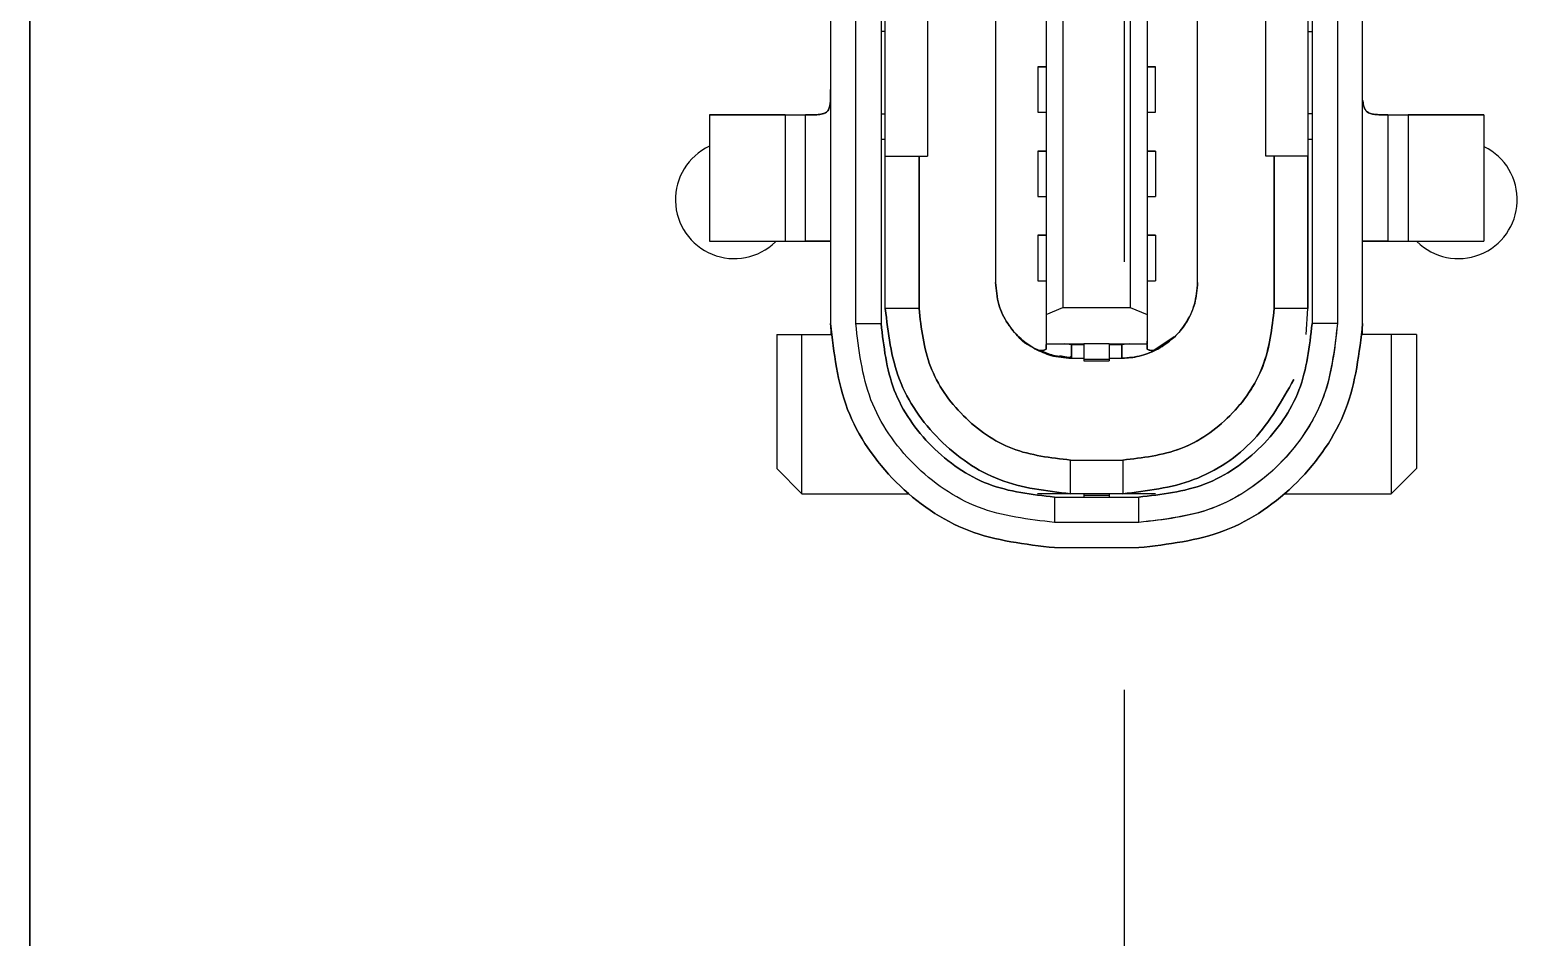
# Model space of a CAD drawing. Header units: millimetres. Extents: x -45 to 45, y -42.1 to 27.5.
# Drawn here: x -45 to -36.16, y -16.03 to -10.64 of the extents above; entities that cross this region are included whole.
import ezdxf

# ---------------------------------------------------------------- set-up
doc = ezdxf.new("R2010")
doc.units = ezdxf.units.MM
doc.linetypes.add('CENTERX2', pattern=[20.32, 12.7, -2.54, 2.54, -2.54])

msp = doc.modelspace()

# ---------------------------------------------------------------- linework, layer by layer
at = {"color": 7, "linetype": 'CENTERX2'}
msp.add_line((-38.5, 21), (-38.5, -21), dxfattribs=at)
at = {"color": 7, "linetype": 'Continuous', "lineweight": 25}
for p, q in [((-45, -17.5), (-45, 17.5)), ((-38.9633, -5.9542), (-38.9633, -12.5062)), ((-38.3633, -5.9542), (-38.3633, -12.5062)), ((-40.2433, -6.1062), (-40.2433, -12.3862)), ((-40.0933, -12.3862), (-40.0933, -6.1062)), ((-39.9433, -6.1062), (-39.9433, -12.3862)), ((-37.3833, -6.1062), (-37.3833, -12.3862)), ((-37.2333, -6.1062), (-37.2333, -12.3862)), ((-37.0833, -12.3862), (-37.0833, -6.1062)), ((-39.9183, -12.2962), (-39.9183, -6.1962)), ((-38.8633, -6.2012), (-38.8633, -12.2912)), ((-38.4633, -6.2012), (-38.4633, -12.2912)), ((-37.4083, -6.1962), (-37.4083, -12.2962)), ((-39.2633, -6.3512), (-39.2633, -12.1412)), ((-38.0633, -12.1412), (-38.0633, -6.3512)), ((-39.6683, -10.3912), (-39.6683, -11.3912)), ((-37.6583, -11.3912), (-37.6583, -10.3912)), ((-39.9183, -10.6512), (-39.9433, -10.6512)), ((-37.4083, -10.6512), (-37.3833, -10.6512)), ((-39.0133, -10.8612), (-39.0133, -11.1312)), ((-38.3133, -11.1312), (-38.3133, -10.8612)), ((-37.0833, -11.1462), (-37.0832, -11.0255)), ((-40.9633, -11.1462), (-40.9633, -11.8962)), ((-40.5133, -11.1462), (-40.3924, -11.1462)), ((-40.5133, -11.1462), (-40.5133, -11.8962)), ((-40.3933, -11.8962), (-40.3924, -11.1462)), ((-39.9433, -11.1412), (-39.9183, -11.1412)), ((-37.3833, -11.1412), (-37.4083, -11.1412)), ((-36.9333, -11.1462), (-36.9333, -11.8962)), ((-36.9333, -11.1462), (-36.8133, -11.1462)), ((-36.8133, -11.1462), (-36.8133, -11.8962)), ((-36.3633, -11.1462), (-36.3633, -11.8962)), ((-39.9433, -11.2912), (-39.9183, -11.2912)), ((-37.4083, -11.2912), (-37.3833, -11.2912)), ((-39.9186, -11.3912), (-39.6683, -11.3912)), ((-39.9186, -12.2962), (-39.9186, -11.3912)), ((-39.7186, -11.3912), (-39.7186, -12.2962)), ((-39.7183, -11.3912), (-39.7183, -12.2962)), ((-39.0133, -11.3612), (-39.0133, -11.6312)), ((-38.3133, -11.3612), (-38.3133, -11.6312)), ((-37.408, -11.3912), (-37.6583, -11.3912)), ((-37.6083, -12.2962), (-37.6083, -11.3912)), ((-37.608, -11.3912), (-37.608, -12.2962)), ((-37.408, -12.2962), (-37.408, -11.3912)), ((-40.5133, -11.8962), (-40.3933, -11.8962)), ((-39.0133, -11.8612), (-39.0133, -12.1312)), ((-38.3133, -11.8612), (-38.3133, -12.1312)), ((-36.9333, -11.8962), (-36.8133, -11.8962)), ((-39.7183, -12.2962), (-39.9186, -12.2962)), ((-38.9633, -12.3312), (-38.8633, -12.2912)), ((-38.8633, -12.2912), (-38.4633, -12.2912)), ((-38.4633, -12.2912), (-38.3633, -12.3312)), ((-37.408, -12.2962), (-37.6083, -12.2962)), ((-37.4192, -12.4512), (-37.4083, -12.2962)), ((-40.5633, -12.4512), (-40.2417, -12.4512)), ((-40.5633, -12.4512), (-40.5633, -13.2462)), ((-40.4133, -13.3962), (-40.4133, -12.4512)), ((-40.2432, -12.3882), (-40.2417, -12.4512)), ((-40.0933, -12.3862), (-39.9433, -12.3862)), ((-37.2333, -12.3862), (-37.3833, -12.3862)), ((-37.0849, -12.4512), (-37.0833, -12.3862)), ((-36.7633, -12.4512), (-37.0849, -12.4512)), ((-36.9133, -12.4512), (-36.9133, -13.3962)), ((-36.7633, -12.4512), (-36.7633, -13.2462)), ((-38.9633, -12.5062), (-38.7383, -12.5062)), ((-38.9633, -12.5381), (-38.9633, -12.5095)), ((-38.8133, -12.5128), (-38.8566, -12.5062)), ((-38.7383, -12.5128), (-38.8133, -12.5128)), ((-38.7383, -12.5064), (-38.7383, -12.6062)), ((-38.5883, -12.5065), (-38.7383, -12.5065)), ((-38.5883, -12.5062), (-38.3633, -12.5062)), ((-38.5883, -12.5063), (-38.5883, -12.6062)), ((-38.5132, -12.5128), (-38.5883, -12.5128)), ((-38.4691, -12.5062), (-38.5132, -12.5128)), ((-38.3633, -12.5095), (-38.3633, -12.5381)), ((-38.203, -12.4646), (-38.3299, -12.549)), ((-38.8133, -12.5912), (-38.8813, -12.5775)), ((-38.8267, -12.5894), (-38.8158, -12.581)), ((-38.8172, -12.5824), (-38.8247, -12.5897)), ((-38.8133, -12.5857), (-38.8133, -12.5912)), ((-38.8133, -12.5912), (-38.7383, -12.5912)), ((-38.5883, -12.599), (-38.7383, -12.599)), ((-38.7383, -12.6062), (-38.5883, -12.6062)), ((-38.5883, -12.5912), (-38.5133, -12.5912)), ((-40.5633, -13.2462), (-40.4133, -13.3962)), ((-38.8183, -13.3965), (-38.8183, -13.1962)), ((-38.8183, -13.1962), (-38.5083, -13.1962)), ((-38.8183, -13.1965), (-38.5083, -13.1965)), ((-38.5083, -13.1962), (-38.5083, -13.3965)), ((-36.9133, -13.3962), (-36.7633, -13.2462)), ((-40.4133, -13.3962), (-39.7786, -13.3962)), ((-38.3127, -13.3962), (-39.0138, -13.3962)), ((-38.9133, -13.4162), (-38.9133, -13.5662)), ((-38.9133, -13.4162), (-38.4133, -13.4162)), ((-38.5083, -13.3965), (-38.8183, -13.3965)), ((-38.7383, -13.3962), (-38.7383, -13.4162)), ((-38.7383, -13.4051), (-38.5883, -13.4051)), ((-38.5883, -13.3962), (-38.5883, -13.4162)), ((-38.4133, -13.5662), (-38.4133, -13.4162)), ((-37.5479, -13.3962), (-36.9133, -13.3962)), ((-38.4133, -13.5662), (-38.9133, -13.5662)), ((-38.9133, -13.7162), (-38.4133, -13.7162))]:
    msp.add_line(p, q, dxfattribs=at)
at = {"color": 7, "linetype": 'Continuous'}
msp.add_line((-45, 16.5), (-45, -16.5), dxfattribs=at)
at = {"color": 7, "linetype": 'Continuous', "lineweight": 25}
for centre, start, end in [((-40.815, -11.65), 115.10148, 314.25959), ((-36.515, -11.65), 225.32825, 63.86987)]:
    msp.add_arc(centre, 0.35, start, end, dxfattribs=at)
for points in [[(-39.0133, -10.8612), (-39.011, -10.8612), (-39.0065, -10.8612), (-38.9777, -10.8612), (-38.9633, -10.8612)], [(-38.9633, -10.8612), (-38.9777, -10.8612), (-39.0065, -10.8612), (-39.011, -10.8612), (-39.0133, -10.8612)], [(-39.0133, -10.8612), (-39.0112, -10.8612), (-39.007, -10.8612), (-38.9779, -10.8612), (-38.9633, -10.8612)], [(-38.3633, -10.8612), (-38.3489, -10.8612), (-38.32, -10.8612), (-38.3155, -10.8612), (-38.3133, -10.8612)], [(-38.3633, -10.8612), (-38.3487, -10.8612), (-38.3195, -10.8612), (-38.3154, -10.8612), (-38.3133, -10.8612)], [(-38.3133, -10.8612), (-38.3155, -10.8612), (-38.32, -10.8612), (-38.3489, -10.8612), (-38.3633, -10.8612)], [(-39.0133, -11.1312), (-39.011, -11.1312), (-39.0065, -11.1312), (-38.9777, -11.1312), (-38.9633, -11.1312)], [(-39.0133, -11.1312), (-39.011, -11.1312), (-39.0065, -11.1312), (-38.9777, -11.1312), (-38.9633, -11.1312)], [(-39.0133, -11.1312), (-39.0112, -11.1312), (-39.007, -11.1312), (-38.9779, -11.1312), (-38.9633, -11.1312)], [(-38.3633, -11.1312), (-38.3489, -11.1312), (-38.32, -11.1312), (-38.3155, -11.1312), (-38.3133, -11.1312)], [(-38.3633, -11.1312), (-38.3489, -11.1312), (-38.32, -11.1312), (-38.3155, -11.1312), (-38.3133, -11.1312)], [(-38.3633, -11.1312), (-38.3487, -11.1312), (-38.3195, -11.1312), (-38.3154, -11.1312), (-38.3133, -11.1312)], [(-40.9633, -11.1462), (-40.9565, -11.1462), (-40.943, -11.1462), (-40.8389, -11.1462), (-40.6902, -11.1462), (-40.5722, -11.1462), (-40.5133, -11.1462)], [(-40.5133, -11.1462), (-40.5722, -11.1462), (-40.6902, -11.1462), (-40.8389, -11.1462), (-40.943, -11.1462), (-40.9565, -11.1462), (-40.9633, -11.1462)], [(-36.8133, -11.1462), (-36.7543, -11.1462), (-36.6364, -11.1462), (-36.4876, -11.1462), (-36.3836, -11.1462), (-36.37, -11.1462), (-36.3633, -11.1462)], [(-36.3633, -11.1462), (-36.37, -11.1462), (-36.3836, -11.1462), (-36.4876, -11.1462), (-36.6364, -11.1462), (-36.7543, -11.1462), (-36.8133, -11.1462)], [(-39.0133, -11.3612), (-39.011, -11.3612), (-39.0065, -11.3612), (-38.9777, -11.3612), (-38.9633, -11.3612)], [(-38.9633, -11.3612), (-38.9777, -11.3612), (-39.0065, -11.3612), (-39.011, -11.3612), (-39.0133, -11.3612)], [(-39.0133, -11.3612), (-39.0112, -11.3612), (-39.007, -11.3612), (-38.9779, -11.3612), (-38.9633, -11.3612)], [(-38.3633, -11.3612), (-38.3489, -11.3612), (-38.32, -11.3612), (-38.3155, -11.3612), (-38.3133, -11.3612)], [(-38.3133, -11.3612), (-38.3155, -11.3612), (-38.32, -11.3612), (-38.3489, -11.3612), (-38.3633, -11.3612)], [(-38.3633, -11.3612), (-38.3487, -11.3612), (-38.3195, -11.3612), (-38.3154, -11.3612), (-38.3133, -11.3612)], [(-39.0133, -11.6312), (-39.011, -11.6312), (-39.0065, -11.6312), (-38.9777, -11.6312), (-38.9633, -11.6312)], [(-39.0133, -11.6312), (-39.011, -11.6312), (-39.0065, -11.6312), (-38.9777, -11.6312), (-38.9633, -11.6312)], [(-39.0133, -11.6312), (-39.0112, -11.6312), (-39.007, -11.6312), (-38.9779, -11.6312), (-38.9633, -11.6312)], [(-38.3633, -11.6312), (-38.3489, -11.6312), (-38.32, -11.6312), (-38.3155, -11.6312), (-38.3133, -11.6312)], [(-38.3633, -11.6312), (-38.3489, -11.6312), (-38.32, -11.6312), (-38.3155, -11.6312), (-38.3133, -11.6312)], [(-38.3633, -11.6312), (-38.3487, -11.6312), (-38.3195, -11.6312), (-38.3154, -11.6312), (-38.3133, -11.6312)], [(-40.9633, -11.8962), (-40.9565, -11.8962), (-40.943, -11.8962), (-40.8389, -11.8962), (-40.6902, -11.8962), (-40.5722, -11.8962), (-40.5133, -11.8962)], [(-40.9633, -11.8962), (-40.9565, -11.8962), (-40.943, -11.8962), (-40.8389, -11.8962), (-40.6902, -11.8962), (-40.5722, -11.8962), (-40.5133, -11.8962)], [(-40.9633, -11.8962), (-40.9563, -11.8962), (-40.9423, -11.8962), (-40.8392, -11.8962), (-40.6899, -11.8962), (-40.5721, -11.8962), (-40.5133, -11.8962)], [(-40.3933, -11.8962), (-40.3736, -11.8962), (-40.3343, -11.8962), (-40.2847, -11.8962), (-40.25, -11.8962), (-40.2455, -11.8962), (-40.2433, -11.8962)], [(-40.2433, -11.8962), (-40.2455, -11.8962), (-40.25, -11.8962), (-40.2847, -11.8962), (-40.3343, -11.8962), (-40.3736, -11.8962), (-40.3933, -11.8962)], [(-39.0133, -11.8612), (-39.011, -11.8612), (-39.0065, -11.8612), (-38.9777, -11.8612), (-38.9633, -11.8612)], [(-38.9633, -11.8612), (-38.9777, -11.8612), (-39.0065, -11.8612), (-39.011, -11.8612), (-39.0133, -11.8612)], [(-39.0133, -11.8612), (-39.0112, -11.8612), (-39.007, -11.8612), (-38.9779, -11.8612), (-38.9633, -11.8612)], [(-38.3633, -11.8612), (-38.3489, -11.8612), (-38.32, -11.8612), (-38.3155, -11.8612), (-38.3133, -11.8612)], [(-38.3133, -11.8612), (-38.3155, -11.8612), (-38.32, -11.8612), (-38.3489, -11.8612), (-38.3633, -11.8612)], [(-38.3633, -11.8612), (-38.3487, -11.8612), (-38.3195, -11.8612), (-38.3154, -11.8612), (-38.3133, -11.8612)], [(-37.0833, -11.8962), (-37.081, -11.8962), (-37.0765, -11.8962), (-37.0418, -11.8962), (-36.9922, -11.8962), (-36.9529, -11.8962), (-36.9333, -11.8962)], [(-36.9333, -11.8962), (-36.9529, -11.8962), (-36.9922, -11.8962), (-37.0418, -11.8962), (-37.0765, -11.8962), (-37.081, -11.8962), (-37.0833, -11.8962)], [(-36.8133, -11.8962), (-36.7543, -11.8962), (-36.6364, -11.8962), (-36.4876, -11.8962), (-36.3836, -11.8962), (-36.37, -11.8962), (-36.3633, -11.8962)], [(-36.8133, -11.8962), (-36.7544, -11.8962), (-36.6367, -11.8962), (-36.4874, -11.8962), (-36.3842, -11.8962), (-36.3703, -11.8962), (-36.3633, -11.8962)], [(-36.8133, -11.8962), (-36.7543, -11.8962), (-36.6364, -11.8962), (-36.4876, -11.8962), (-36.3836, -11.8962), (-36.37, -11.8962), (-36.3633, -11.8962)], [(-39.0133, -12.1312), (-39.011, -12.1312), (-39.0065, -12.1312), (-38.9777, -12.1312), (-38.9633, -12.1312)], [(-39.0133, -12.1312), (-39.011, -12.1312), (-39.0065, -12.1312), (-38.9777, -12.1312), (-38.9633, -12.1312)], [(-39.0133, -12.1312), (-39.0112, -12.1312), (-39.007, -12.1312), (-38.9779, -12.1312), (-38.9633, -12.1312)], [(-38.3633, -12.1312), (-38.3489, -12.1312), (-38.32, -12.1312), (-38.3155, -12.1312), (-38.3133, -12.1312)], [(-38.3633, -12.1312), (-38.3489, -12.1312), (-38.32, -12.1312), (-38.3155, -12.1312), (-38.3133, -12.1312)], [(-38.3633, -12.1312), (-38.3487, -12.1312), (-38.3195, -12.1312), (-38.3154, -12.1312), (-38.3133, -12.1312)], [(-39.9183, -12.2962), (-39.9017, -12.4403), (-39.8687, -12.7286), (-39.6143, -13.0922), (-39.2507, -13.3466), (-38.9624, -13.3796), (-38.8183, -13.3962)], [(-39.9183, -12.2962), (-39.9017, -12.4403), (-39.8687, -12.7286), (-39.6143, -13.0922), (-39.2507, -13.3466), (-38.9624, -13.3796), (-38.8183, -13.3962)], [(-38.8183, -13.3962), (-38.9624, -13.3796), (-39.2507, -13.3466), (-39.6143, -13.0922), (-39.8687, -12.7286), (-39.9017, -12.4403), (-39.9183, -12.2962)], [(-38.8183, -13.1962), (-38.9362, -13.1826), (-39.1721, -13.1556), (-39.4696, -12.9475), (-39.6777, -12.65), (-39.7047, -12.4141), (-39.7183, -12.2962)], [(-39.7183, -12.2962), (-39.7047, -12.4141), (-39.6777, -12.65), (-39.4696, -12.9475), (-39.1721, -13.1556), (-38.9362, -13.1826), (-38.8183, -13.1962)], [(-39.7183, -12.2962), (-39.7047, -12.4141), (-39.6777, -12.65), (-39.4696, -12.9475), (-39.1721, -13.1556), (-38.9362, -13.1826), (-38.8183, -13.1962)], [(-38.5083, -13.1962), (-38.3903, -13.1826), (-38.1545, -13.1556), (-37.857, -12.9475), (-37.6489, -12.65), (-37.6218, -12.4141), (-37.6083, -12.2962)], [(-37.6083, -12.2962), (-37.6218, -12.4141), (-37.6489, -12.65), (-37.857, -12.9475), (-38.1545, -13.1556), (-38.3903, -13.1826), (-38.5083, -13.1962)], [(-38.5083, -13.1962), (-38.3905, -13.1822), (-38.1551, -13.1542), (-37.8565, -12.9479), (-37.6502, -12.6493), (-37.6222, -12.4139), (-37.6083, -12.2962)], [(-38.9133, -13.7162), (-39.0876, -13.6962), (-39.4361, -13.6562), (-39.8757, -13.3486), (-40.1833, -12.909), (-40.2233, -12.5604), (-40.2433, -12.3862)], [(-38.9133, -13.7162), (-39.0876, -13.6962), (-39.4361, -13.6562), (-39.8757, -13.3486), (-40.1833, -12.909), (-40.2233, -12.5604), (-40.2433, -12.3862)], [(-38.9133, -13.5662), (-39.0679, -13.5484), (-39.3771, -13.513), (-39.7672, -13.2401), (-40.0401, -12.85), (-40.0755, -12.5408), (-40.0933, -12.3862)], [(-38.9133, -13.5662), (-39.0679, -13.5484), (-39.3771, -13.513), (-39.7672, -13.2401), (-40.0401, -12.85), (-40.0755, -12.5408), (-40.0933, -12.3862)], [(-38.9133, -13.5662), (-39.0679, -13.5484), (-39.3771, -13.513), (-39.7672, -13.2401), (-40.0401, -12.85), (-40.0755, -12.5408), (-40.0933, -12.3862)], [(-38.9133, -13.4162), (-39.0482, -13.4007), (-39.3182, -13.3697), (-39.6586, -13.1315), (-39.8968, -12.7911), (-39.9278, -12.5211), (-39.9433, -12.3862)], [(-39.9433, -12.3862), (-39.9278, -12.5211), (-39.8968, -12.7911), (-39.6586, -13.1315), (-39.3182, -13.3697), (-39.0482, -13.4007), (-38.9133, -13.4162)], [(-38.9133, -13.4162), (-39.0482, -13.4007), (-39.3182, -13.3697), (-39.6586, -13.1315), (-39.8968, -12.7911), (-39.9278, -12.5211), (-39.9433, -12.3862)], [(-37.0833, -12.3862), (-37.1033, -12.5604), (-37.1432, -12.909), (-37.4508, -13.3486), (-37.8904, -13.6562), (-38.239, -13.6962), (-38.4133, -13.7162)], [(-37.2333, -12.3862), (-37.251, -12.5408), (-37.2865, -12.85), (-37.5594, -13.2401), (-37.9494, -13.513), (-38.2586, -13.5484), (-38.4133, -13.5662)], [(-37.3833, -12.3862), (-37.3988, -12.5211), (-37.4297, -12.7911), (-37.6679, -13.1315), (-38.0084, -13.3697), (-38.2783, -13.4007), (-38.4133, -13.4162)], [(-37.3833, -12.3862), (-37.3988, -12.5211), (-37.4297, -12.7911), (-37.6679, -13.1315), (-38.0084, -13.3697), (-38.2783, -13.4007), (-38.4133, -13.4162)], [(-37.0833, -12.3862), (-37.1033, -12.5604), (-37.1432, -12.909), (-37.4508, -13.3486), (-37.8904, -13.6562), (-38.239, -13.6962), (-38.4133, -13.7162)], [(-38.4133, -13.4162), (-38.2783, -13.4007), (-38.0084, -13.3697), (-37.6679, -13.1315), (-37.4297, -12.7911), (-37.3988, -12.5211), (-37.3833, -12.3862)], [(-37.2333, -12.3862), (-37.251, -12.5408), (-37.2865, -12.85), (-37.5594, -13.2401), (-37.9494, -13.513), (-38.2586, -13.5484), (-38.4133, -13.5662)], [(-38.8133, -12.5128), (-38.8133, -12.5236), (-38.8133, -12.5451), (-38.8133, -12.5705), (-38.8133, -12.5878), (-38.8133, -12.5901), (-38.8133, -12.5912)], [(-38.5133, -12.5912), (-38.5133, -12.5901), (-38.5133, -12.5878), (-38.5133, -12.5705), (-38.5133, -12.5451), (-38.5133, -12.5236), (-38.5132, -12.5128)], [(-38.5133, -12.5912), (-38.5133, -12.5901), (-38.5133, -12.5878), (-38.5133, -12.5705), (-38.5133, -12.5451), (-38.5133, -12.5236), (-38.5132, -12.5128)], [(-38.5083, -13.3962), (-38.3649, -13.3794), (-38.0781, -13.3458), (-37.7031, -13.0952), (-37.5624, -12.8432), (-37.492, -12.7171)], [(-37.492, -12.7171), (-37.5624, -12.8432), (-37.7031, -13.0952), (-38.0781, -13.3458), (-38.3649, -13.3794), (-38.5083, -13.3962)], [(-38.5083, -13.3962), (-38.3649, -13.3794), (-38.0781, -13.3458), (-37.7031, -13.0952), (-37.5624, -12.8432), (-37.492, -12.7171)]]:
    msp.add_open_spline(points, degree=3, dxfattribs=at)
for points, knots in [([(-40.3924, -11.1462), (-40.3777, -11.1462), (-40.3514, -11.1462), (-40.3146, -11.1453), (-40.2854, -11.1403), (-40.262, -11.128), (-40.2494, -11.1054), (-40.2444, -11.0771), (-40.2435, -11.0397), (-40.2433, -11.0132), (-40.2433, -10.9962)], [0, 0, 0, 0, 0.138767, 0.247661, 0.375398, 0.499748, 0.612278, 0.751615, 0.839605, 1, 1, 1, 1]), ([(-40.2433, -10.9962), (-40.2433, -11.0132), (-40.2435, -11.0397), (-40.2444, -11.0771), (-40.2494, -11.1054), (-40.262, -11.128), (-40.2854, -11.1403), (-40.3146, -11.1453), (-40.3514, -11.1462), (-40.3777, -11.1462), (-40.3924, -11.1462)], [0, 0, 0, 0, 0.160395, 0.2483854, 0.3877221, 0.5002516, 0.6246018, 0.7523389, 0.8612334, 1, 1, 1, 1]), ([(-40.3924, -11.1462), (-40.3753, -11.1462), (-40.3488, -11.1461), (-40.3117, -11.1451), (-40.2837, -11.1392), (-40.2617, -11.1274), (-40.2496, -11.1064), (-40.2445, -11.0758), (-40.2432, -11.0383), (-40.2433, -11.0104), (-40.2433, -10.9962)], [0, 0, 0, 0, 0.161623, 0.248941, 0.386468, 0.500637, 0.615647, 0.735301, 0.864461, 1, 1, 1, 1]), ([(-37.0821, -11.0613), (-37.0814, -11.0697), (-37.08, -11.0876), (-37.0727, -11.1095), (-37.0593, -11.1261), (-37.0396, -11.1369), (-37.0141, -11.143), (-36.9784, -11.1457), (-36.9498, -11.146), (-36.9333, -11.1462)], [0, 0, 0, 0, 0.118609, 0.254593, 0.398338, 0.519833, 0.653219, 0.799585, 1, 1, 1, 1]), ([(-37.0816, -11.063), (-37.0815, -11.0645), (-37.081, -11.0771), (-37.0775, -11.0959), (-37.0685, -11.1173), (-37.0535, -11.1323), (-37.0323, -11.1413), (-37.004, -11.1452), (-36.9704, -11.1462), (-36.946, -11.1462), (-36.9333, -11.1462)], [0, 0, 0, 0, 0.018877, 0.162381, 0.292929, 0.415546, 0.559534, 0.699526, 0.843805, 1, 1, 1, 1]), ([(-36.9333, -11.1462), (-36.946, -11.1462), (-36.9704, -11.1462), (-37.004, -11.1452), (-37.0323, -11.1413), (-37.0535, -11.1323), (-37.0685, -11.1173), (-37.0775, -11.0959), (-37.081, -11.0773), (-37.0815, -11.0649), (-37.0816, -11.0637)], [0, 0, 0, 0, 0.156647, 0.301344, 0.441741, 0.586145, 0.709117, 0.840044, 0.983963, 1, 1, 1, 1]), ([(-40.9633, -11.1462), (-40.9563, -11.1462), (-40.9423, -11.1462), (-40.8393, -11.1462), (-40.7145, -11.1462), (-40.602, -11.1462), (-40.543, -11.1462), (-40.5133, -11.1462)], [0, 0, 0, 0, 0.249672, 0.499344, 0.749016, 0.87332, 1, 1, 1, 1]), ([(-36.8133, -11.1462), (-36.755, -11.1462), (-36.6371, -11.1462), (-36.5121, -11.1462), (-36.4355, -11.1462), (-36.3788, -11.1462), (-36.3693, -11.1462), (-36.3633, -11.1462)], [0, 0, 0, 0, 0.2466626, 0.499464, 0.6240735, 0.7602908, 1, 1, 1, 1]), ([(-40.3933, -11.8962), (-40.3737, -11.8962), (-40.3343, -11.8962), (-40.2928, -11.8962), (-40.2674, -11.8962), (-40.248, -11.8962), (-40.2452, -11.8962), (-40.2433, -11.8962)], [0, 0, 0, 0, 0.248075, 0.499109, 0.626194, 0.748741, 1, 1, 1, 1]), ([(-37.0833, -11.8962), (-37.0812, -11.8962), (-37.0771, -11.8962), (-37.0416, -11.8962), (-36.9926, -11.8962), (-36.9531, -11.8962), (-36.9333, -11.8962)], [0, 0, 0, 0, 0.249133, 0.499864, 0.749141, 1, 1, 1, 1]), ([(-39.2633, -12.1412), (-39.2594, -12.1858), (-39.2518, -12.2754), (-39.1944, -12.3888), (-39.1198, -12.4784), (-39.0599, -12.5165), (-39.0299, -12.5356)], [0, 0, 0, 0, 0.249682, 0.500115, 0.749962, 1, 1, 1, 1]), ([(-39.0299, -12.5356), (-39.062, -12.515), (-39.1216, -12.4766), (-39.1958, -12.3865), (-39.2517, -12.2742), (-39.2594, -12.1856), (-39.2633, -12.1412)], [0, 0, 0, 0, 0.269664, 0.500688, 0.749429, 1, 1, 1, 1]), ([(-39.2633, -12.1412), (-39.2594, -12.1858), (-39.2518, -12.2754), (-39.1944, -12.3888), (-39.1198, -12.4784), (-39.0599, -12.5165), (-39.0299, -12.5356)], [0, 0, 0, 0, 0.249682, 0.500115, 0.749962, 1, 1, 1, 1]), ([(-38.2966, -12.5356), (-38.2668, -12.5161), (-38.2071, -12.4771), (-38.1315, -12.3889), (-38.0751, -12.2748), (-38.0672, -12.1857), (-38.0633, -12.1412)], [0, 0, 0, 0, 0.250851, 0.50104, 0.750824, 1, 1, 1, 1]), ([(-38.0633, -12.1412), (-38.0668, -12.1837), (-38.0743, -12.2723), (-38.1291, -12.384), (-38.2039, -12.4758), (-38.2638, -12.5144), (-38.2966, -12.5356)], [0, 0, 0, 0, 0.23928, 0.498327, 0.724896, 1, 1, 1, 1]), ([(-38.2966, -12.5356), (-38.2668, -12.5161), (-38.2071, -12.4771), (-38.1315, -12.3889), (-38.0751, -12.2748), (-38.0672, -12.1857), (-38.0633, -12.1412)], [0, 0, 0, 0, 0.250851, 0.50104, 0.750824, 1, 1, 1, 1]), ([(-40.2433, -12.3862), (-40.2233, -12.5604), (-40.1833, -12.909), (-39.8757, -13.3486), (-39.4361, -13.6562), (-39.0876, -13.6962), (-38.9133, -13.7162)], [0, 0, 0, 0, 0.25, 0.5, 0.75, 1, 1, 1, 1]), ([(-38.9966, -12.549), (-39.0487, -12.5262), (-39.1039, -12.5021), (-39.1351, -12.4539), (-39.1369, -12.4512)], [0, 0, 0, 0, 0.942681, 1, 1, 1, 1]), ([(-38.4133, -13.7162), (-38.239, -13.6962), (-37.8904, -13.6562), (-37.4508, -13.3486), (-37.1432, -12.909), (-37.1033, -12.5604), (-37.0833, -12.3862)], [0, 0, 0, 0, 0.25, 0.5, 0.75, 1, 1, 1, 1]), ([(-37.2333, -12.3862), (-37.2491, -12.5346), (-37.2735, -12.7634), (-37.4203, -13.0384), (-37.5725, -13.226), (-37.7605, -13.3787), (-38.0354, -13.5258), (-38.2649, -13.5503), (-38.4133, -13.5662)], [0, 0, 0, 0, 0.239444, 0.36919, 0.5, 0.629698, 0.760556, 1, 1, 1, 1]), ([(-39.0299, -12.5356), (-39.0185, -12.5404), (-39.0019, -12.5475), (-38.9789, -12.5453), (-38.9685, -12.5405), (-38.9633, -12.5381)], [0, 0, 0, 0, 0.518468, 0.759029, 1, 1, 1, 1]), ([(-38.8133, -12.5912), (-38.8529, -12.5885), (-38.9288, -12.5834), (-38.9972, -12.551), (-39.0299, -12.5356)], [0, 0, 0, 0, 0.522247, 1, 1, 1, 1]), ([(-38.8133, -12.5912), (-38.8529, -12.5885), (-38.9288, -12.5834), (-38.9972, -12.551), (-39.0299, -12.5356)], [0, 0, 0, 0, 0.522247, 1, 1, 1, 1]), ([(-38.9633, -12.5381), (-38.9721, -12.5418), (-38.987, -12.548), (-39.0102, -12.5448), (-39.0232, -12.5387), (-39.0299, -12.5356)], [0, 0, 0, 0, 0.410486, 0.698209, 1, 1, 1, 1]), ([(-39.0299, -12.5356), (-38.9986, -12.5505), (-38.9304, -12.583), (-38.8544, -12.5883), (-38.8133, -12.5912)], [0, 0, 0, 0, 0.459022, 1, 1, 1, 1]), ([(-39.0299, -12.5356), (-39.0185, -12.5404), (-39.0019, -12.5475), (-38.9789, -12.5453), (-38.9685, -12.5405), (-38.9633, -12.5381)], [0, 0, 0, 0, 0.518468, 0.759029, 1, 1, 1, 1]), ([(-39.0012, -12.543), (-38.9752, -12.5542), (-38.9155, -12.58), (-38.8502, -12.5837), (-38.8133, -12.5858)], [0, 0, 0, 0, 0.434656, 1, 1, 1, 1]), ([(-38.9996, -12.5436), (-38.9742, -12.5545), (-38.9149, -12.5801), (-38.8502, -12.5837), (-38.8133, -12.5858)], [0, 0, 0, 0, 0.42972, 1, 1, 1, 1]), ([(-38.9633, -12.4897), (-38.9633, -12.4987), (-38.9635, -12.5168), (-38.9633, -12.531), (-38.9633, -12.5381)], [0, 0, 0, 0, 0.498653, 1, 1, 1, 1]), ([(-38.9633, -12.509), (-38.9633, -12.5115), (-38.9633, -12.5226), (-38.9633, -12.5313), (-38.9633, -12.5381)], [0, 0, 0, 0, 0.217772, 1, 1, 1, 1]), ([(-38.9633, -12.509), (-38.9633, -12.5115), (-38.9633, -12.5226), (-38.9633, -12.5313), (-38.9633, -12.5381)], [0, 0, 0, 0, 0.217772, 1, 1, 1, 1]), ([(-38.8133, -12.5858), (-38.8133, -12.5809), (-38.8133, -12.5712), (-38.8133, -12.5447), (-38.8133, -12.5232), (-38.8133, -12.5128)], [0, 0, 0, 0, 0.339186, 0.679218, 1, 1, 1, 1]), ([(-38.8133, -12.5128), (-38.8133, -12.5237), (-38.8133, -12.5453), (-38.8133, -12.5698), (-38.8133, -12.5837), (-38.8133, -12.5856), (-38.8133, -12.5857)], [0, 0, 0, 0, 0.330407, 0.660813, 0.99122, 1, 1, 1, 1]), ([(-38.5132, -12.5128), (-38.5133, -12.5233), (-38.5133, -12.5448), (-38.5133, -12.5706), (-38.5133, -12.588), (-38.5133, -12.5901), (-38.5133, -12.5912)], [0, 0, 0, 0, 0.242717, 0.5, 0.757283, 1, 1, 1, 1]), ([(-38.5133, -12.5912), (-38.4736, -12.5885), (-38.3977, -12.5834), (-38.3293, -12.551), (-38.2966, -12.5356)], [0, 0, 0, 0, 0.522177, 1, 1, 1, 1]), ([(-38.2966, -12.5356), (-38.3293, -12.551), (-38.3977, -12.5834), (-38.4736, -12.5885), (-38.5133, -12.5912)], [0, 0, 0, 0, 0.477823, 1, 1, 1, 1]), ([(-38.5133, -12.5912), (-38.4785, -12.5893), (-38.4086, -12.5855), (-38.3452, -12.5566), (-38.3135, -12.542)], [0, 0, 0, 0, 0.498275, 1, 1, 1, 1]), ([(-38.3633, -12.5381), (-38.3632, -12.531), (-38.3631, -12.517), (-38.3632, -12.4991), (-38.3633, -12.4902)], [0, 0, 0, 0, 0.501408, 1, 1, 1, 1]), ([(-38.3633, -12.5091), (-38.3633, -12.5113), (-38.3633, -12.5225), (-38.3633, -12.5312), (-38.3633, -12.5381)], [0, 0, 0, 0, 0.202506, 1, 1, 1, 1]), ([(-38.3633, -12.5091), (-38.3633, -12.5113), (-38.3633, -12.5225), (-38.3633, -12.5312), (-38.3633, -12.5381)], [0, 0, 0, 0, 0.202506, 1, 1, 1, 1]), ([(-38.2966, -12.5356), (-38.308, -12.5404), (-38.3247, -12.5475), (-38.3477, -12.5453), (-38.3581, -12.5405), (-38.3633, -12.5381)], [0, 0, 0, 0, 0.518474, 0.759033, 1, 1, 1, 1]), ([(-38.2966, -12.5356), (-38.31, -12.541), (-38.3269, -12.5478), (-38.3493, -12.5449), (-38.3579, -12.5407), (-38.3633, -12.5381)], [0, 0, 0, 0, 0.587139, 0.743736, 1, 1, 1, 1]), ([(-38.3633, -12.5381), (-38.3581, -12.5405), (-38.3477, -12.5453), (-38.3247, -12.5475), (-38.308, -12.5404), (-38.2966, -12.5356)], [0, 0, 0, 0, 0.240967, 0.481526, 1, 1, 1, 1])]:
    msp.add_open_spline(points, degree=3, knots=knots, dxfattribs=at)

doc.saveas('drawing.dxf')
